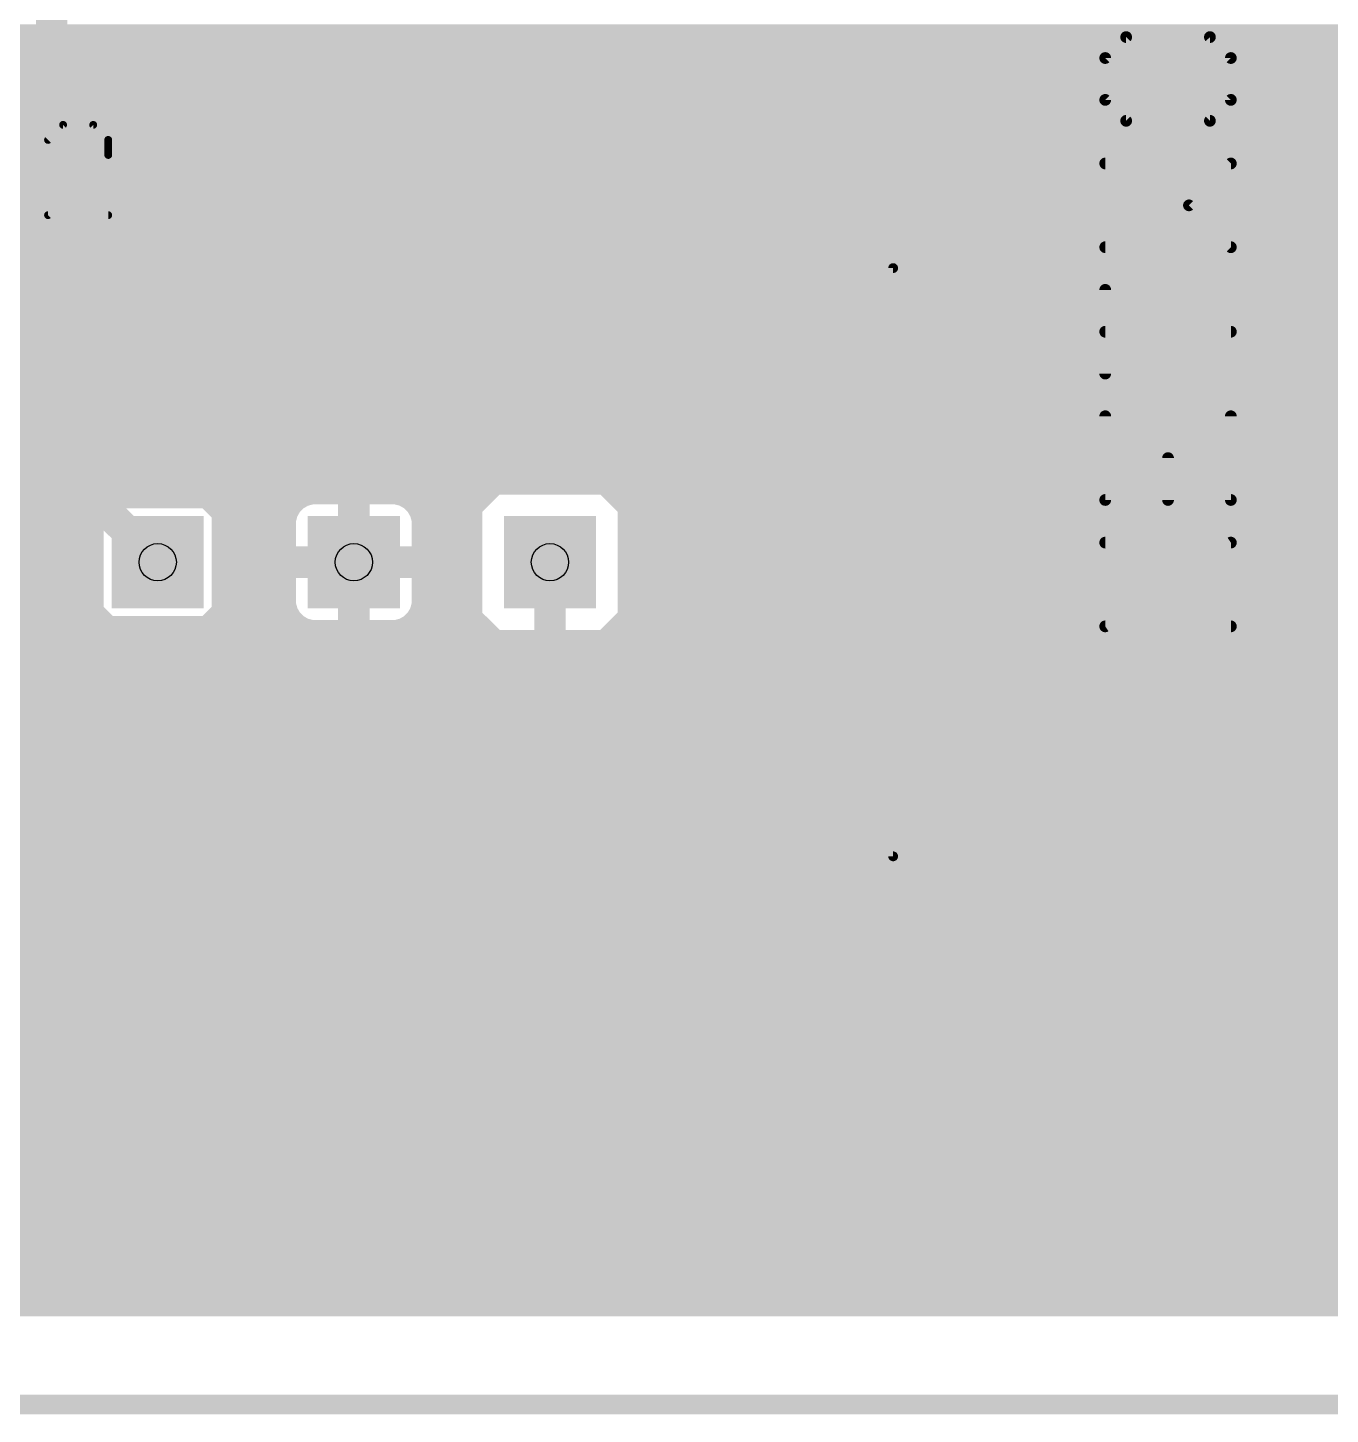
# Model space of a CAD drawing. Extents: x 0 to 10.8, y 0 to 6.1.
# Drawn here: x 9.498 to 10.163, y -0.013 to 0.694 of the extents above; entities that cross this region are included whole.
import ezdxf

# ---------------------------------------------------------------- set-up
doc = ezdxf.new("R2010")
doc.units = 0
for name, color, linetype in [('1', 22, 'CONTINUOUS'), ('116', 253, 'CONTINUOUS'), ('16', 175, 'CONTINUOUS'), ('17', 82, 'CONTINUOUS'), ('20', 7, 'CONTINUOUS'), ('21', 253, 'CONTINUOUS'), ('25', 253, 'CONTINUOUS'), ('29', 253, 'CONTINUOUS'), ('30', 253, 'CONTINUOUS'), ('44', 253, 'CONTINUOUS')]:
    doc.layers.add(name, color=color, linetype=linetype)

# ---------------------------------------------------------------- blocks, each defined once
blk = doc.blocks.new('SQUAREP')
blk.add_solid([(-0.5, -0.5), (0.5, -0.5), (-0.5, 0.5), (0.5, 0.5)])

msp = doc.modelspace()

# ---------------------------------------------------------------- linework, layer by layer
at = {"layer": '1', "const_width": 0.016}
for points in [[(9.510717, 0.509642), (9.510717, 1.000642)], [(9.510717, 0.688), (10.338858, 0.688)], [(9.510717, 0.672), (10.355425, 0.672)], [(9.510717, 0.656), (10.754087, 0.656)], [(9.510717, 0.64), (10.754087, 0.64)], [(9.510717, 0.624), (10.754087, 0.624)], [(9.510717, 0.608), (10.754087, 0.608)], [(9.510717, 0.592), (10.754087, 0.592)], [(9.510717, 0.576), (10.362449, 0.576)], [(9.510717, 0.56), (10.341701, 0.56)], [(9.510717, 0.544), (10.331921, 0.544)], [(9.510717, 0.528), (10.327724, 0.528)], [(9.510717, 0.512), (10.327618, 0.512)], [(9.563205, 0.45715), (9.510717, 0.509642)], [(9.48672, 0.499701), (9.564768, 0.421654)], [(9.524358, 0.496), (10.331657, 0.496)], [(9.466374, 0.486102), (9.529268, 0.423213)], [(9.540358, 0.48), (10.341236, 0.48)], [(9.556358, 0.464), (9.735591, 0.464)], [(9.642894, 0.45915), (9.638319, 0.457921)], [(9.664744, 0.45915), (9.642894, 0.45915)], [(9.664744, 0.421693), (9.664744, 0.45915)], [(9.664783, 0.45915), (9.664783, 0.421693)], [(9.686638, 0.45915), (9.664783, 0.45915)], [(9.691213, 0.457921), (9.686638, 0.45915)], [(9.73574, 0.46415), (9.722268, 0.450677)], [(9.793791, 0.46415), (9.73574, 0.46415)], [(9.807264, 0.450677), (9.793791, 0.46415)], [(9.793941, 0.464), (10.361201, 0.464)], [(9.590894, 0.45715), (9.563205, 0.45715)], [(9.600264, 0.44778), (9.590894, 0.45715)], [(9.630862, 0.452205), (9.628496, 0.448098)], [(9.634213, 0.455555), (9.630862, 0.452205)], [(9.638319, 0.457921), (9.634213, 0.455555)], [(9.695319, 0.455555), (9.691213, 0.457921)], [(9.698669, 0.452205), (9.695319, 0.455555)], [(9.701035, 0.448098), (9.698669, 0.452205)], [(9.22785, 0.448), (9.504476, 0.448)], [(9.600043, 0.448), (9.628472, 0.448)], [(9.600264, 0.395524), (9.600264, 0.44778)], [(9.628496, 0.448098), (9.627268, 0.443524)], [(9.664744, 0.448), (9.664783, 0.448)], [(9.702264, 0.443524), (9.701035, 0.448098)], [(9.701063, 0.448), (9.722268, 0.448)], [(9.722268, 0.450677), (9.722268, 0.392626)], [(9.807264, 0.392626), (9.807264, 0.450677)], [(9.807264, 0.448), (10.612193, 0.448)], [(9.627268, 0.443524), (9.627268, 0.421669)], [(9.702264, 0.421669), (9.702264, 0.443524)], [(9.22785, 0.432), (9.520476, 0.432)], [(9.600264, 0.432), (9.627268, 0.432)], [(9.664744, 0.432), (9.664783, 0.432)], [(9.702264, 0.432), (9.722268, 0.432)], [(9.807264, 0.432), (10.624209, 0.432)], [(9.529268, 0.423213), (9.529268, 0.395524)], [(9.627268, 0.421669), (9.664724, 0.421669)], [(9.664724, 0.42163), (9.627268, 0.42163)], [(9.627268, 0.42163), (9.627268, 0.39978)], [(9.664724, 0.421669), (9.664724, 0.42163)], [(9.664783, 0.421693), (9.664744, 0.421693)], [(9.664744, 0.384154), (9.664744, 0.42161)], [(9.664744, 0.42161), (9.664783, 0.42161)], [(9.664783, 0.42161), (9.664783, 0.384154)], [(9.664807, 0.42163), (9.664807, 0.421669)], [(9.664807, 0.421669), (9.702264, 0.421669)], [(9.702264, 0.42163), (9.664807, 0.42163)], [(9.702264, 0.39978), (9.702264, 0.42163)], [(9.764768, 0.421654), (9.764768, 0.17815)], [(9.22785, 0.416), (9.529268, 0.416)], [(9.600264, 0.416), (9.627268, 0.416)], [(9.664744, 0.416), (9.664783, 0.416)], [(9.702264, 0.416), (9.722268, 0.416)], [(9.807264, 0.416), (10.647531, 0.416)], [(9.22785, 0.4), (9.529268, 0.4)], [(9.529268, 0.395524), (9.538638, 0.386154)], [(9.590894, 0.386154), (9.600264, 0.395524)], [(9.600264, 0.4), (9.627268, 0.4)], [(9.627268, 0.39978), (9.628496, 0.395205)], [(9.628496, 0.395205), (9.630862, 0.391098)], [(9.664744, 0.4), (9.664783, 0.4)], [(9.698669, 0.391098), (9.701035, 0.395205)], [(9.701035, 0.395205), (9.702264, 0.39978)], [(9.702264, 0.4), (9.722268, 0.4)], [(9.807264, 0.4), (10.754087, 0.4)], [(9.630862, 0.391098), (9.634213, 0.387748)], [(9.695319, 0.387748), (9.698669, 0.391098)], [(9.722268, 0.392626), (9.733768, 0.38113)], [(9.795764, 0.38113), (9.807264, 0.392626)], [(9.22785, 0.384), (9.730894, 0.384)], [(9.538638, 0.386154), (9.590894, 0.386154)], [(9.634213, 0.387748), (9.638319, 0.385382)], [(9.638319, 0.385382), (9.642894, 0.384154)], [(9.642894, 0.384154), (9.664744, 0.384154)], [(9.664783, 0.384154), (9.686638, 0.384154)], [(9.686638, 0.384154), (9.691213, 0.385382)], [(9.691213, 0.385382), (9.695319, 0.387748)], [(9.733768, 0.38113), (9.733768, 0.190988)], [(9.795764, 0.184315), (9.795764, 0.38113)], [(9.798634, 0.384), (10.754087, 0.384)], [(9.22785, 0.368), (9.733768, 0.368)], [(9.795764, 0.368), (10.754087, 0.368)], [(9.22785, 0.352), (9.733768, 0.352)], [(9.795764, 0.352), (10.754087, 0.352)], [(9.22785, 0.336), (9.733768, 0.336)], [(9.795764, 0.336), (10.754087, 0.336)], [(9.22785, 0.32), (9.733768, 0.32)], [(9.795764, 0.32), (10.754087, 0.32)], [(9.22785, 0.304), (9.733768, 0.304)], [(9.795764, 0.304), (10.610575, 0.304)], [(9.22785, 0.288), (9.733768, 0.288)], [(9.795764, 0.288), (10.572724, 0.288)], [(9.22785, 0.272), (9.733768, 0.272)], [(9.795764, 0.272), (10.551909, 0.272)], [(9.236657, 0.256), (9.733768, 0.256)], [(9.795764, 0.256), (10.536193, 0.256)], [(9.252657, 0.24), (9.733768, 0.24)], [(9.795764, 0.24), (10.526953, 0.24)], [(9.268657, 0.224), (9.733768, 0.224)], [(9.795764, 0.224), (10.518441, 0.224)], [(9.284657, 0.208), (9.733768, 0.208)], [(9.795764, 0.208), (10.514154, 0.208)], [(9.300657, 0.192), (9.733768, 0.192)], [(9.733768, 0.190988), (9.684012, 0.141232)], [(9.795764, 0.192), (10.51, 0.192)], [(9.795764, 0.17198), (9.795764, 0.184315)], [(9.316657, 0.176), (9.71878, 0.176)], [(9.764768, 0.17815), (9.696854, 0.110236)], [(9.795764, 0.176), (10.51, 0.176)], [(9.791043, 0.160587), (9.795764, 0.17198)], [(9.332657, 0.16), (9.70278, 0.16)], [(9.72313, 0.092673), (9.791043, 0.160587)], [(9.790457, 0.16), (10.51, 0.16)], [(9.348657, 0.144), (9.68678, 0.144)], [(9.684012, 0.141232), (9.351425, 0.141232)], [(9.774457, 0.144), (10.51361, 0.144)], [(9.758457, 0.128), (10.517898, 0.128)], [(9.696854, 0.110236), (9.338587, 0.110236)], [(9.742457, 0.112), (10.525791, 0.112)], [(9.714413, 0.083957), (9.72313, 0.092673)], [(9.726457, 0.096), (10.535031, 0.096)], [(9.70302, 0.079236), (9.714413, 0.083957)], [(9.332417, 0.079236), (9.70302, 0.079236)], [(9.704862, 0.08), (10.549906, 0.08)], [(0.23974, 0.064), (10.569252, 0.064)], [(10.61385, 0.045122), (0.195146, 0.045122)], [(0.205894, 0.048), (10.603098, 0.048)]]:
    msp.add_lwpolyline(points, dxfattribs=at)
at = {"layer": '1', "const_width": 0.008}
for points in [[(9.510717, 0.692, 1), (9.510717, 0.684)], [(9.510717, 0.676, 1), (9.510717, 0.668)], [(9.510717, 0.66, 1), (9.510717, 0.652)], [(9.510717, 0.644, 1), (9.510717, 0.636)], [(9.510717, 0.628, 1), (9.510717, 0.62)], [(9.510717, 0.612, 1), (9.510717, 0.604)], [(9.510717, 0.596, 1), (9.510717, 0.588)], [(9.510717, 0.58, 1), (9.510717, 0.572)], [(9.510717, 0.564, 1), (9.510717, 0.556)], [(9.510717, 0.548, 1), (9.510717, 0.54)], [(9.510717, 0.532, 1), (9.510717, 0.524)], [(9.513545, 0.51247, 1), (9.507888, 0.506813)], [(9.510717, 0.516, 1), (9.510717, 0.508)], [(9.506717, 0.509642, 1), (9.514717, 0.509642)], [(9.524358, 0.5, 1), (9.524358, 0.492)], [(9.540358, 0.484, 1), (9.540358, 0.476)], [(9.556358, 0.468, 1), (9.556358, 0.46)], [(9.642894, 0.46315, 1), (9.642894, 0.45515)], [(9.643931, 0.455286, 1), (9.641856, 0.463013)], [(9.668744, 0.45915, 1), (9.660744, 0.45915)], [(9.668783, 0.45915, 1), (9.660783, 0.45915)], [(9.664783, 0.46315, 1), (9.664783, 0.45515)], [(9.664744, 0.45515, 1), (9.664744, 0.46315)], [(9.687675, 0.463013, 1), (9.685601, 0.455286)], [(9.686638, 0.45515, 1), (9.686638, 0.46315)], [(9.73574, 0.46815, 1), (9.73574, 0.46015)], [(9.738569, 0.461321, 1), (9.732912, 0.466978)], [(9.735591, 0.46, 1), (9.735591, 0.468)], [(9.79662, 0.466978, 1), (9.790963, 0.461321)], [(9.793941, 0.468, 1), (9.793941, 0.46)], [(9.793791, 0.46015, 1), (9.793791, 0.46815)], [(9.563205, 0.46115, 1), (9.563205, 0.45315)], [(9.560376, 0.454321, 1), (9.566033, 0.459978)], [(9.593722, 0.459978, 1), (9.588065, 0.454321)], [(9.590894, 0.45315, 1), (9.590894, 0.46115)], [(9.634328, 0.450208, 1), (9.627396, 0.454202)], [(9.632216, 0.459021, 1), (9.63621, 0.452089)], [(9.637041, 0.452727, 1), (9.631384, 0.458384)], [(9.637282, 0.461784, 1), (9.639356, 0.454058)], [(9.640316, 0.454455, 1), (9.636322, 0.461387)], [(9.69321, 0.461387, 1), (9.689216, 0.454455)], [(9.690175, 0.454058, 1), (9.69225, 0.461784)], [(9.698147, 0.458384, 1), (9.69249, 0.452727)], [(9.693322, 0.452089, 1), (9.697316, 0.459021)], [(9.702135, 0.454202, 1), (9.695203, 0.450208)], [(9.504476, 0.444, 1), (9.504476, 0.452)], [(9.600043, 0.452, 1), (9.600043, 0.444)], [(9.604264, 0.44778, 1), (9.596264, 0.44778)], [(9.597435, 0.444951, 1), (9.603092, 0.450608)], [(9.62503, 0.450095, 1), (9.631962, 0.446101)], [(9.632359, 0.447061, 1), (9.624633, 0.449136)], [(9.628034, 0.455033, 1), (9.633691, 0.449376)], [(9.628472, 0.444, 1), (9.628472, 0.452)], [(9.664744, 0.452, 1), (9.664744, 0.444)], [(9.664783, 0.444, 1), (9.664783, 0.452)], [(9.695841, 0.449376, 1), (9.701498, 0.455033)], [(9.704899, 0.449136, 1), (9.697172, 0.447061)], [(9.701063, 0.452, 1), (9.701063, 0.444)], [(9.69757, 0.446101, 1), (9.704501, 0.450095)], [(9.719439, 0.453506, 1), (9.725096, 0.447849)], [(9.726268, 0.450677, 1), (9.718268, 0.450677)], [(9.722268, 0.444, 1), (9.722268, 0.452)], [(9.811264, 0.450677, 1), (9.803264, 0.450677)], [(9.807264, 0.452, 1), (9.807264, 0.444)], [(9.804435, 0.447849, 1), (9.810092, 0.453506)], [(9.631268, 0.443524, 1), (9.623268, 0.443524)], [(9.623405, 0.444561, 1), (9.631131, 0.442486)], [(9.706264, 0.443524, 1), (9.698264, 0.443524)], [(9.698401, 0.442486, 1), (9.706127, 0.444561)], [(9.520476, 0.428, 1), (9.520476, 0.436)], [(9.600264, 0.436, 1), (9.600264, 0.428)], [(9.627268, 0.428, 1), (9.627268, 0.436)], [(9.664744, 0.436, 1), (9.664744, 0.428)], [(9.664783, 0.428, 1), (9.664783, 0.436)], [(9.702264, 0.436, 1), (9.702264, 0.428)], [(9.722268, 0.428, 1), (9.722268, 0.436)], [(9.807264, 0.436, 1), (9.807264, 0.428)], [(9.533268, 0.423213, 1), (9.525268, 0.423213)], [(9.526439, 0.420384, 1), (9.532096, 0.426041)], [(9.561939, 0.418825, 1), (9.567596, 0.424482)], [(9.627268, 0.425669, 1), (9.627268, 0.417669)], [(9.627268, 0.42563, 1), (9.627268, 0.41763)], [(9.631268, 0.42163, 1), (9.623268, 0.42163)], [(9.623268, 0.421669, 1), (9.631268, 0.421669)], [(9.668724, 0.421669, 1), (9.660724, 0.421669)], [(9.660724, 0.42163, 1), (9.668724, 0.42163)], [(9.664744, 0.425693, 1), (9.664744, 0.417693)], [(9.668744, 0.42161, 1), (9.660744, 0.42161)], [(9.664744, 0.42561, 1), (9.664744, 0.41761)], [(9.660744, 0.421693, 1), (9.668744, 0.421693)], [(9.668783, 0.42161, 1), (9.660783, 0.42161)], [(9.660783, 0.421693, 1), (9.668783, 0.421693)], [(9.668807, 0.421669, 1), (9.660807, 0.421669)], [(9.664807, 0.425669, 1), (9.664807, 0.417669)], [(9.664807, 0.42563, 1), (9.664807, 0.41763)], [(9.660807, 0.42163, 1), (9.668807, 0.42163)], [(9.664724, 0.417669, 1), (9.664724, 0.425669)], [(9.664724, 0.41763, 1), (9.664724, 0.42563)], [(9.664783, 0.417693, 1), (9.664783, 0.425693)], [(9.664783, 0.41761, 1), (9.664783, 0.42561)], [(9.706264, 0.42163, 1), (9.698264, 0.42163)], [(9.698264, 0.421669, 1), (9.706264, 0.421669)], [(9.702264, 0.417669, 1), (9.702264, 0.425669)], [(9.702264, 0.41763, 1), (9.702264, 0.42563)], [(9.768768, 0.421654, 1), (9.760768, 0.421654)], [(9.529268, 0.412, 1), (9.529268, 0.42)], [(9.600264, 0.42, 1), (9.600264, 0.412)], [(9.627268, 0.412, 1), (9.627268, 0.42)], [(9.664744, 0.42, 1), (9.664744, 0.412)], [(9.664783, 0.412, 1), (9.664783, 0.42)], [(9.702264, 0.42, 1), (9.702264, 0.412)], [(9.722268, 0.412, 1), (9.722268, 0.42)], [(9.807264, 0.42, 1), (9.807264, 0.412)], [(9.532096, 0.398352, 1), (9.526439, 0.392695)], [(9.529268, 0.396, 1), (9.529268, 0.404)], [(9.600264, 0.404, 1), (9.600264, 0.396)], [(9.603092, 0.392695, 1), (9.597435, 0.398352)], [(9.631131, 0.400817, 1), (9.623405, 0.398742)], [(9.623268, 0.39978, 1), (9.631268, 0.39978)], [(9.631962, 0.397202, 1), (9.62503, 0.393208)], [(9.627268, 0.396, 1), (9.627268, 0.404)], [(9.664744, 0.404, 1), (9.664744, 0.396)], [(9.664783, 0.396, 1), (9.664783, 0.404)], [(9.704501, 0.393208, 1), (9.69757, 0.397202)], [(9.702264, 0.404, 1), (9.702264, 0.396)], [(9.698264, 0.39978, 1), (9.706264, 0.39978)], [(9.706127, 0.398742, 1), (9.698401, 0.400817)], [(9.722268, 0.396, 1), (9.722268, 0.404)], [(9.807264, 0.404, 1), (9.807264, 0.396)], [(9.525268, 0.395524, 1), (9.533268, 0.395524)], [(9.596264, 0.395524, 1), (9.604264, 0.395524)], [(9.624633, 0.394167, 1), (9.632359, 0.396242)], [(9.633691, 0.393927, 1), (9.628034, 0.38827)], [(9.627396, 0.389101, 1), (9.634328, 0.393095)], [(9.695203, 0.393095, 1), (9.702135, 0.389101)], [(9.701498, 0.38827, 1), (9.695841, 0.393927)], [(9.697172, 0.396242, 1), (9.704899, 0.394167)], [(9.725096, 0.395455, 1), (9.71944, 0.389797)], [(9.718268, 0.392626, 1), (9.726268, 0.392626)], [(9.803264, 0.392626, 1), (9.811264, 0.392626)], [(9.810092, 0.389797, 1), (9.804436, 0.395455)], [(9.538638, 0.390154, 1), (9.538638, 0.382154)], [(9.535809, 0.383325, 1), (9.541466, 0.388982)], [(9.588065, 0.388982, 1), (9.593722, 0.383325)], [(9.590894, 0.382154, 1), (9.590894, 0.390154)], [(9.63621, 0.391214, 1), (9.632216, 0.384282)], [(9.631384, 0.38492, 1), (9.637041, 0.390576)], [(9.639356, 0.389245, 1), (9.637282, 0.381519)], [(9.636322, 0.381916, 1), (9.640316, 0.388848)], [(9.642894, 0.388154, 1), (9.642894, 0.380154)], [(9.641856, 0.38029, 1), (9.643931, 0.388017)], [(9.664783, 0.388154, 1), (9.664783, 0.380154)], [(9.664744, 0.380154, 1), (9.664744, 0.388154)], [(9.685601, 0.388017, 1), (9.687675, 0.38029)], [(9.686638, 0.380154, 1), (9.686638, 0.388154)], [(9.689216, 0.388848, 1), (9.69321, 0.381916)], [(9.69225, 0.381519, 1), (9.690175, 0.389245)], [(9.69249, 0.390576, 1), (9.698147, 0.38492)], [(9.697316, 0.384282, 1), (9.693322, 0.391214)], [(9.737768, 0.38113, 1), (9.729768, 0.38113)], [(9.730894, 0.38, 1), (9.730894, 0.388)], [(9.799764, 0.38113, 1), (9.791764, 0.38113)], [(9.798634, 0.388, 1), (9.798634, 0.38)], [(9.660744, 0.384154, 1), (9.668744, 0.384154)], [(9.660783, 0.384154, 1), (9.668783, 0.384154)], [(9.73094, 0.378301, 1), (9.736596, 0.383959)], [(9.792936, 0.383959, 1), (9.798592, 0.378301)], [(9.733768, 0.364, 1), (9.733768, 0.372)], [(9.795764, 0.372, 1), (9.795764, 0.364)], [(9.733768, 0.348, 1), (9.733768, 0.356)], [(9.795764, 0.356, 1), (9.795764, 0.348)], [(9.733768, 0.332, 1), (9.733768, 0.34)], [(9.795764, 0.34, 1), (9.795764, 0.332)], [(9.733768, 0.316, 1), (9.733768, 0.324)], [(9.795764, 0.324, 1), (9.795764, 0.316)], [(9.733768, 0.3, 1), (9.733768, 0.308)], [(9.795764, 0.308, 1), (9.795764, 0.3)], [(9.733768, 0.284, 1), (9.733768, 0.292)], [(9.795764, 0.292, 1), (9.795764, 0.284)], [(9.733768, 0.268, 1), (9.733768, 0.276)], [(9.795764, 0.276, 1), (9.795764, 0.268)], [(9.733768, 0.252, 1), (9.733768, 0.26)], [(9.795764, 0.26, 1), (9.795764, 0.252)], [(9.733768, 0.236, 1), (9.733768, 0.244)], [(9.795764, 0.244, 1), (9.795764, 0.236)], [(9.733768, 0.22, 1), (9.733768, 0.228)], [(9.795764, 0.228, 1), (9.795764, 0.22)], [(9.733768, 0.204, 1), (9.733768, 0.212)], [(9.795764, 0.212, 1), (9.795764, 0.204)], [(9.736596, 0.18816, 1), (9.730939, 0.193817)], [(9.733768, 0.188, 1), (9.733768, 0.196)], [(9.795764, 0.196, 1), (9.795764, 0.188)], [(9.729768, 0.190988, 1), (9.737768, 0.190988)], [(9.799764, 0.184315, 1), (9.791764, 0.184315)], [(9.71878, 0.172, 1), (9.71878, 0.18)], [(9.767596, 0.175321, 1), (9.761939, 0.180978)], [(9.791764, 0.184315, 1), (9.799764, 0.184315)], [(9.795764, 0.18, 1), (9.795764, 0.172)], [(9.760768, 0.17815, 1), (9.768768, 0.17815)], [(9.799459, 0.170449, 1), (9.792068, 0.173511)], [(9.791764, 0.17198, 1), (9.799764, 0.17198)], [(9.70278, 0.156, 1), (9.70278, 0.164)], [(9.790457, 0.164, 1), (9.790457, 0.156)], [(9.787348, 0.162118, 1), (9.794739, 0.159056)], [(9.793872, 0.157758, 1), (9.788215, 0.163415)], [(9.684012, 0.137232, 1), (9.684012, 0.145232)], [(9.68678, 0.14, 1), (9.68678, 0.148)], [(9.774457, 0.148, 1), (9.774457, 0.14)], [(9.681183, 0.144061, 1), (9.68684, 0.138404)], [(9.758457, 0.132, 1), (9.758457, 0.124)], [(9.694026, 0.113065, 1), (9.699683, 0.107408)], [(9.696854, 0.106236, 1), (9.696854, 0.114236)], [(9.742457, 0.116, 1), (9.742457, 0.108)], [(9.720301, 0.095502, 1), (9.725958, 0.089845)], [(9.725958, 0.089845, 1), (9.720301, 0.095502)], [(9.726457, 0.1, 1), (9.726457, 0.092)], [(9.715944, 0.080261, 1), (9.712882, 0.087652)], [(9.701489, 0.082932, 1), (9.704551, 0.075541)], [(9.704862, 0.084, 1), (9.704862, 0.076)], [(9.70302, 0.075236, 1), (9.70302, 0.083236)], [(9.711585, 0.086785, 1), (9.717242, 0.081128)]]:
    msp.add_lwpolyline(points, format="xyb", dxfattribs=at)
at = {"layer": '116', "const_width": 0.005551}
for points in [[(9.564764, 0.412953, 1), (9.564764, 0.430354, 1), (9.564764, 0.412953)], [(9.664764, 0.412953, 1), (9.664764, 0.430354, 1), (9.664764, 0.412953)], [(9.764764, 0.412953, 1), (9.764764, 0.430354, 1), (9.764764, 0.412953)]]:
    msp.add_lwpolyline(points, format="xyb", dxfattribs=at)
at = {"layer": '16', "const_width": 0.016}
for points in [[(9.029161, 0.688), (10.338858, 0.688)], [(9.05663, 0.672), (10.355425, 0.672)], [(9.071327, 0.656), (10.754087, 0.656)], [(9.077953, 0.64), (10.754087, 0.64)], [(9.082122, 0.624), (10.754087, 0.624)], [(9.082122, 0.608), (10.754087, 0.608)], [(9.079098, 0.592), (10.754087, 0.592)], [(9.072472, 0.576), (10.362449, 0.576)], [(9.059406, 0.56), (10.341701, 0.56)], [(9.035858, 0.544), (10.331921, 0.544)], [(2.406004, 0.528), (10.327724, 0.528)], [(2.404803, 0.512), (10.327618, 0.512)], [(2.39789, 0.496), (10.331657, 0.496)], [(2.381449, 0.48), (10.341236, 0.48)], [(3.551571, 0.464), (9.735591, 0.464)], [(9.642894, 0.45915), (9.638319, 0.457921)], [(9.664744, 0.45915), (9.642894, 0.45915)], [(9.664744, 0.421693), (9.664744, 0.45915)], [(9.664783, 0.45915), (9.664783, 0.421693)], [(9.686638, 0.45915), (9.664783, 0.45915)], [(9.691213, 0.457921), (9.686638, 0.45915)], [(9.73574, 0.46415), (9.722268, 0.450677)], [(9.793791, 0.46415), (9.73574, 0.46415)], [(9.807264, 0.450677), (9.793791, 0.46415)], [(9.793941, 0.464), (10.361201, 0.464)], [(9.538638, 0.45715), (9.529268, 0.44778)], [(9.590894, 0.45715), (9.538638, 0.45715)], [(9.600264, 0.44778), (9.590894, 0.45715)], [(9.630862, 0.452205), (9.628496, 0.448098)], [(9.634213, 0.455555), (9.630862, 0.452205)], [(9.638319, 0.457921), (9.634213, 0.455555)], [(9.695319, 0.455555), (9.691213, 0.457921)], [(9.698669, 0.452205), (9.695319, 0.455555)], [(9.701035, 0.448098), (9.698669, 0.452205)], [(3.571665, 0.448), (9.529488, 0.448)], [(9.529268, 0.44778), (9.529268, 0.395524)], [(9.600043, 0.448), (9.628472, 0.448)], [(9.600264, 0.395524), (9.600264, 0.44778)], [(9.628496, 0.448098), (9.627268, 0.443524)], [(9.664744, 0.448), (9.664783, 0.448)], [(9.702264, 0.443524), (9.701035, 0.448098)], [(9.701063, 0.448), (9.722268, 0.448)], [(9.722268, 0.450677), (9.722268, 0.392626)], [(9.807264, 0.392626), (9.807264, 0.450677)], [(9.807264, 0.448), (10.612193, 0.448)], [(9.627268, 0.443524), (9.627268, 0.421669)], [(9.702264, 0.421669), (9.702264, 0.443524)], [(9.030886, 0.432), (9.529268, 0.432)], [(9.600264, 0.432), (9.627268, 0.432)], [(9.664744, 0.432), (9.664783, 0.432)], [(9.702264, 0.432), (9.722268, 0.432)], [(9.807264, 0.432), (10.624209, 0.432)], [(9.627268, 0.421669), (9.664724, 0.421669)], [(9.664724, 0.42163), (9.627268, 0.42163)], [(9.627268, 0.42163), (9.627268, 0.39978)], [(9.664724, 0.421669), (9.664724, 0.42163)], [(9.664783, 0.421693), (9.664744, 0.421693)], [(9.664744, 0.384154), (9.664744, 0.42161)], [(9.664744, 0.42161), (9.664783, 0.42161)], [(9.664783, 0.42161), (9.664783, 0.384154)], [(9.664807, 0.42163), (9.664807, 0.421669)], [(9.664807, 0.421669), (9.702264, 0.421669)], [(9.702264, 0.42163), (9.664807, 0.42163)], [(9.702264, 0.39978), (9.702264, 0.42163)], [(9.067031, 0.416), (9.529268, 0.416)], [(9.600264, 0.416), (9.627268, 0.416)], [(9.664744, 0.416), (9.664783, 0.416)], [(9.702264, 0.416), (9.722268, 0.416)], [(9.807264, 0.416), (10.647531, 0.416)], [(9.084764, 0.4), (9.529268, 0.4)], [(9.529268, 0.395524), (9.538638, 0.386154)], [(9.590894, 0.386154), (9.600264, 0.395524)], [(9.600264, 0.4), (9.627268, 0.4)], [(9.627268, 0.39978), (9.628496, 0.395205)], [(9.628496, 0.395205), (9.630862, 0.391098)], [(9.664744, 0.4), (9.664783, 0.4)], [(9.698669, 0.391098), (9.701035, 0.395205)], [(9.701035, 0.395205), (9.702264, 0.39978)], [(9.702264, 0.4), (9.722268, 0.4)], [(9.807264, 0.4), (10.754087, 0.4)], [(9.630862, 0.391098), (9.634213, 0.387748)], [(9.695319, 0.387748), (9.698669, 0.391098)], [(9.722268, 0.392626), (9.73574, 0.379154)], [(9.793791, 0.379154), (9.807264, 0.392626)], [(9.096701, 0.384), (9.730894, 0.384)], [(9.538638, 0.386154), (9.590894, 0.386154)], [(9.634213, 0.387748), (9.638319, 0.385382)], [(9.638319, 0.385382), (9.642894, 0.384154)], [(9.642894, 0.384154), (9.664744, 0.384154)], [(9.664783, 0.384154), (9.686638, 0.384154)], [(9.686638, 0.384154), (9.691213, 0.385382)], [(9.691213, 0.385382), (9.695319, 0.387748)], [(9.798638, 0.384), (10.754087, 0.384)], [(9.73574, 0.379154), (9.793791, 0.379154)], [(9.105594, 0.368), (10.754087, 0.368)], [(9.109882, 0.352), (10.754087, 0.352)], [(9.112622, 0.336), (10.754087, 0.336)], [(9.112622, 0.32), (10.754087, 0.32)], [(9.110087, 0.304), (10.610575, 0.304)], [(9.105799, 0.288), (10.572724, 0.288)], [(9.097142, 0.272), (10.551909, 0.272)], [(9.085539, 0.256), (10.536193, 0.256)], [(9.068374, 0.24), (10.526953, 0.24)], [(9.033776, 0.224), (10.518441, 0.224)], [(1.215079, 0.208), (10.514154, 0.208)], [(1.17602, 0.192), (10.51, 0.192)], [(0.298996, 0.176), (10.51, 0.176)], [(0.298996, 0.16), (10.51, 0.16)], [(0.295382, 0.144), (10.51361, 0.144)], [(0.291094, 0.128), (10.517898, 0.128)], [(0.283201, 0.112), (10.525791, 0.112)], [(0.273961, 0.096), (10.535031, 0.096)], [(0.259091, 0.08), (10.549906, 0.08)], [(0.23974, 0.064), (10.569252, 0.064)], [(10.61385, 0.045122), (0.195146, 0.045122)], [(0.205894, 0.048), (10.603098, 0.048)]]:
    msp.add_lwpolyline(points, dxfattribs=at)
at = {"layer": '16', "const_width": 0.008}
for points in [[(9.642894, 0.46315, 1), (9.642894, 0.45515)], [(9.643931, 0.455286, 1), (9.641856, 0.463013)], [(9.668744, 0.45915, 1), (9.660744, 0.45915)], [(9.668783, 0.45915, 1), (9.660783, 0.45915)], [(9.664783, 0.46315, 1), (9.664783, 0.45515)], [(9.664744, 0.45515, 1), (9.664744, 0.46315)], [(9.687675, 0.463013, 1), (9.685601, 0.455286)], [(9.686638, 0.45515, 1), (9.686638, 0.46315)], [(9.73574, 0.46815, 1), (9.73574, 0.46015)], [(9.738569, 0.461321, 1), (9.732912, 0.466978)], [(9.735591, 0.46, 1), (9.735591, 0.468)], [(9.79662, 0.466978, 1), (9.790963, 0.461321)], [(9.793941, 0.468, 1), (9.793941, 0.46)], [(9.793791, 0.46015, 1), (9.793791, 0.46815)], [(9.538638, 0.46115, 1), (9.538638, 0.45315)], [(9.541466, 0.454321, 1), (9.535809, 0.459978)], [(9.593722, 0.459978, 1), (9.588065, 0.454321)], [(9.590894, 0.45315, 1), (9.590894, 0.46115)], [(9.634328, 0.450208, 1), (9.627396, 0.454202)], [(9.632216, 0.459021, 1), (9.63621, 0.452089)], [(9.637041, 0.452727, 1), (9.631384, 0.458384)], [(9.637282, 0.461784, 1), (9.639356, 0.454058)], [(9.640316, 0.454455, 1), (9.636322, 0.461387)], [(9.69321, 0.461387, 1), (9.689216, 0.454455)], [(9.690175, 0.454058, 1), (9.69225, 0.461784)], [(9.698147, 0.458384, 1), (9.69249, 0.452727)], [(9.693322, 0.452089, 1), (9.697316, 0.459021)], [(9.702135, 0.454202, 1), (9.695203, 0.450208)], [(9.526439, 0.450608, 1), (9.532096, 0.444951)], [(9.533268, 0.44778, 1), (9.525268, 0.44778)], [(9.529488, 0.444, 1), (9.529488, 0.452)], [(9.600043, 0.452, 1), (9.600043, 0.444)], [(9.604264, 0.44778, 1), (9.596264, 0.44778)], [(9.597435, 0.444951, 1), (9.603092, 0.450608)], [(9.62503, 0.450095, 1), (9.631962, 0.446101)], [(9.632359, 0.447061, 1), (9.624633, 0.449136)], [(9.628034, 0.455033, 1), (9.633691, 0.449376)], [(9.628472, 0.444, 1), (9.628472, 0.452)], [(9.664744, 0.452, 1), (9.664744, 0.444)], [(9.664783, 0.444, 1), (9.664783, 0.452)], [(9.695841, 0.449376, 1), (9.701498, 0.455033)], [(9.704899, 0.449136, 1), (9.697172, 0.447061)], [(9.701063, 0.452, 1), (9.701063, 0.444)], [(9.69757, 0.446101, 1), (9.704501, 0.450095)], [(9.719439, 0.453506, 1), (9.725096, 0.447849)], [(9.726268, 0.450677, 1), (9.718268, 0.450677)], [(9.722268, 0.444, 1), (9.722268, 0.452)], [(9.811264, 0.450677, 1), (9.803264, 0.450677)], [(9.807264, 0.452, 1), (9.807264, 0.444)], [(9.804435, 0.447849, 1), (9.810092, 0.453506)], [(9.631268, 0.443524, 1), (9.623268, 0.443524)], [(9.623405, 0.444561, 1), (9.631131, 0.442486)], [(9.706264, 0.443524, 1), (9.698264, 0.443524)], [(9.698401, 0.442486, 1), (9.706127, 0.444561)], [(9.529268, 0.428, 1), (9.529268, 0.436)], [(9.600264, 0.436, 1), (9.600264, 0.428)], [(9.627268, 0.428, 1), (9.627268, 0.436)], [(9.664744, 0.436, 1), (9.664744, 0.428)], [(9.664783, 0.428, 1), (9.664783, 0.436)], [(9.702264, 0.436, 1), (9.702264, 0.428)], [(9.722268, 0.428, 1), (9.722268, 0.436)], [(9.807264, 0.436, 1), (9.807264, 0.428)], [(9.627268, 0.425669, 1), (9.627268, 0.417669)], [(9.627268, 0.42563, 1), (9.627268, 0.41763)], [(9.631268, 0.42163, 1), (9.623268, 0.42163)], [(9.623268, 0.421669, 1), (9.631268, 0.421669)], [(9.668724, 0.421669, 1), (9.660724, 0.421669)], [(9.660724, 0.42163, 1), (9.668724, 0.42163)], [(9.664744, 0.425693, 1), (9.664744, 0.417693)], [(9.668744, 0.42161, 1), (9.660744, 0.42161)], [(9.664744, 0.42561, 1), (9.664744, 0.41761)], [(9.660744, 0.421693, 1), (9.668744, 0.421693)], [(9.668783, 0.42161, 1), (9.660783, 0.42161)], [(9.660783, 0.421693, 1), (9.668783, 0.421693)], [(9.668807, 0.421669, 1), (9.660807, 0.421669)], [(9.664807, 0.425669, 1), (9.664807, 0.417669)], [(9.664807, 0.42563, 1), (9.664807, 0.41763)], [(9.660807, 0.42163, 1), (9.668807, 0.42163)], [(9.664724, 0.417669, 1), (9.664724, 0.425669)], [(9.664724, 0.41763, 1), (9.664724, 0.42563)], [(9.664783, 0.417693, 1), (9.664783, 0.425693)], [(9.664783, 0.41761, 1), (9.664783, 0.42561)], [(9.706264, 0.42163, 1), (9.698264, 0.42163)], [(9.698264, 0.421669, 1), (9.706264, 0.421669)], [(9.702264, 0.417669, 1), (9.702264, 0.425669)], [(9.702264, 0.41763, 1), (9.702264, 0.42563)], [(9.529268, 0.412, 1), (9.529268, 0.42)], [(9.600264, 0.42, 1), (9.600264, 0.412)], [(9.627268, 0.412, 1), (9.627268, 0.42)], [(9.664744, 0.42, 1), (9.664744, 0.412)], [(9.664783, 0.412, 1), (9.664783, 0.42)], [(9.702264, 0.42, 1), (9.702264, 0.412)], [(9.722268, 0.412, 1), (9.722268, 0.42)], [(9.807264, 0.42, 1), (9.807264, 0.412)], [(9.532096, 0.398352, 1), (9.526439, 0.392695)], [(9.529268, 0.396, 1), (9.529268, 0.404)], [(9.600264, 0.404, 1), (9.600264, 0.396)], [(9.603092, 0.392695, 1), (9.597435, 0.398352)], [(9.631131, 0.400817, 1), (9.623405, 0.398742)], [(9.623268, 0.39978, 1), (9.631268, 0.39978)], [(9.631962, 0.397202, 1), (9.62503, 0.393208)], [(9.627268, 0.396, 1), (9.627268, 0.404)], [(9.664744, 0.404, 1), (9.664744, 0.396)], [(9.664783, 0.396, 1), (9.664783, 0.404)], [(9.704501, 0.393208, 1), (9.69757, 0.397202)], [(9.702264, 0.404, 1), (9.702264, 0.396)], [(9.698264, 0.39978, 1), (9.706264, 0.39978)], [(9.706127, 0.398742, 1), (9.698401, 0.400817)], [(9.722268, 0.396, 1), (9.722268, 0.404)], [(9.807264, 0.404, 1), (9.807264, 0.396)], [(9.525268, 0.395524, 1), (9.533268, 0.395524)], [(9.596264, 0.395524, 1), (9.604264, 0.395524)], [(9.624633, 0.394167, 1), (9.632359, 0.396242)], [(9.633691, 0.393927, 1), (9.628034, 0.38827)], [(9.627396, 0.389101, 1), (9.634328, 0.393095)], [(9.695203, 0.393095, 1), (9.702135, 0.389101)], [(9.701498, 0.38827, 1), (9.695841, 0.393927)], [(9.697172, 0.396242, 1), (9.704899, 0.394167)], [(9.725096, 0.395454, 1), (9.719439, 0.389798)], [(9.718268, 0.392626, 1), (9.726268, 0.392626)], [(9.803264, 0.392626, 1), (9.811264, 0.392626)], [(9.810092, 0.389798, 1), (9.804435, 0.395454)], [(9.538638, 0.390154, 1), (9.538638, 0.382154)], [(9.535809, 0.383325, 1), (9.541466, 0.388982)], [(9.588065, 0.388982, 1), (9.593722, 0.383325)], [(9.590894, 0.382154, 1), (9.590894, 0.390154)], [(9.63621, 0.391214, 1), (9.632216, 0.384282)], [(9.631384, 0.38492, 1), (9.637041, 0.390576)], [(9.639356, 0.389245, 1), (9.637282, 0.381519)], [(9.636322, 0.381916, 1), (9.640316, 0.388848)], [(9.642894, 0.388154, 1), (9.642894, 0.380154)], [(9.641856, 0.38029, 1), (9.643931, 0.388017)], [(9.664783, 0.388154, 1), (9.664783, 0.380154)], [(9.664744, 0.380154, 1), (9.664744, 0.388154)], [(9.685601, 0.388017, 1), (9.687675, 0.38029)], [(9.686638, 0.380154, 1), (9.686638, 0.388154)], [(9.689216, 0.388848, 1), (9.69321, 0.381916)], [(9.69225, 0.381519, 1), (9.690175, 0.389245)], [(9.69249, 0.390576, 1), (9.698147, 0.38492)], [(9.697316, 0.384282, 1), (9.693322, 0.391214)], [(9.730894, 0.38, 1), (9.730894, 0.388)], [(9.798638, 0.388, 1), (9.798638, 0.38)], [(9.660744, 0.384154, 1), (9.668744, 0.384154)], [(9.660783, 0.384154, 1), (9.668783, 0.384154)], [(9.73574, 0.383154, 1), (9.73574, 0.375154)], [(9.732912, 0.376325, 1), (9.738569, 0.381982)], [(9.790963, 0.381982, 1), (9.79662, 0.376325)], [(9.793791, 0.375154, 1), (9.793791, 0.383154)]]:
    msp.add_lwpolyline(points, format="xyb", dxfattribs=at)
at = {"layer": '20', "const_width": 0.01}
msp.add_lwpolyline([(-0.000787, -0.007874), (10.807087, -0.007874)], dxfattribs=at)
at = {"layer": '21', "const_width": 0.005}
for points in [[(9.389768, 0.571654), (9.939768, 0.571654)], [(9.939768, 0.571654), (9.939768, 0.271654)], [(9.389768, 0.271654), (9.939768, 0.271654)]]:
    msp.add_lwpolyline(points, dxfattribs=at)
at = {"layer": '21', "const_width": 0.0025}
for points in [[(9.941018, 0.571654, 1), (9.938518, 0.571654)], [(9.939768, 0.570404, 1), (9.939768, 0.572904)], [(9.938518, 0.271654, 1), (9.941018, 0.271654)], [(9.939768, 0.270404, 1), (9.939768, 0.272904)]]:
    msp.add_lwpolyline(points, format="xyb", dxfattribs=at)
at = {"layer": '25'}
for points, const_width in [([(10.058587, 0.689457), (10.047913, 0.67878)], 0.006), ([(10.101291, 0.689457), (10.058587, 0.689457)], 0.006), ([(10.111965, 0.67878), (10.101291, 0.689457)], 0.006), ([(10.047913, 0.67878), (10.047913, 0.657429)], 0.006), ([(10.111965, 0.657429), (10.111965, 0.67878)], 0.006), ([(10.047913, 0.657429), (10.058587, 0.646756)], 0.006), ([(10.101291, 0.646756), (10.111965, 0.657429)], 0.006), ([(9.516508, 0.644689), (9.508839, 0.637016)], 0.004), ([(9.531854, 0.644689), (9.516508, 0.644689)], 0.004), ([(9.539528, 0.637016), (9.531854, 0.644689)], 0.004), ([(10.058587, 0.646756), (10.101291, 0.646756)], 0.006), ([(9.539528, 0.629343), (9.539528, 0.637016)], 0.004), ([(9.508839, 0.598654), (9.539528, 0.629343)], 0.004), ([(10.111965, 0.625004), (10.047913, 0.625004)], 0.006), ([(10.090614, 0.603654), (10.111965, 0.625004)], 0.006), ([(10.111965, 0.582303), (10.090614, 0.603654)], 0.006), ([(9.539528, 0.598654), (9.508839, 0.598654)], 0.004), ([(10.047913, 0.582303), (10.111965, 0.582303)], 0.006), ([(10.047913, 0.51785), (10.047913, 0.560551)], 0.006), ([(10.111965, 0.539201), (10.047913, 0.539201)], 0.006), ([(10.047913, 0.496098), (10.047913, 0.453398)], 0.006), ([(10.111965, 0.453398), (10.111965, 0.496098)], 0.006), ([(10.079941, 0.453398), (10.079941, 0.474748)], 0.006), ([(10.047913, 0.453398), (10.111965, 0.453398)], 0.006), ([(10.047913, 0.388945), (10.111965, 0.431646)], 0.006), ([(10.111965, 0.431646), (10.047913, 0.431646)], 0.006), ([(10.111965, 0.388945), (10.047913, 0.388945)], 0.006)]:
    msp.add_lwpolyline(points, dxfattribs=dict(at, const_width=const_width))
for points, const_width in [([(10.058587, 0.690957, 1), (10.058587, 0.687957)], 0.003), ([(10.059647, 0.688396, 1), (10.057526, 0.690517)], 0.003), ([(10.102352, 0.690517, 1), (10.10023, 0.688396)], 0.003), ([(10.101291, 0.687957, 1), (10.101291, 0.690957)], 0.003), ([(10.049413, 0.67878, 1), (10.046413, 0.67878)], 0.003), ([(10.046853, 0.67984, 1), (10.048974, 0.677719)], 0.003), ([(10.113465, 0.67878, 1), (10.110465, 0.67878)], 0.003), ([(10.110904, 0.677719, 1), (10.113025, 0.67984)], 0.003), ([(10.048974, 0.65849, 1), (10.046853, 0.656368)], 0.003), ([(10.046413, 0.657429, 1), (10.049413, 0.657429)], 0.003), ([(10.110465, 0.657429, 1), (10.113465, 0.657429)], 0.003), ([(10.113025, 0.656368, 1), (10.110904, 0.65849)], 0.003), ([(9.516508, 0.645689, 1), (9.516508, 0.643689)], 0.002), ([(9.517215, 0.643982, 1), (9.515801, 0.645396)], 0.002), ([(9.532561, 0.645396, 1), (9.531147, 0.643982)], 0.002), ([(9.531854, 0.643689, 1), (9.531854, 0.645689)], 0.002), ([(10.058587, 0.648256, 1), (10.058587, 0.645256)], 0.003), ([(10.057526, 0.645695, 1), (10.059647, 0.647817)], 0.003), ([(10.100231, 0.647817, 1), (10.102352, 0.645695)], 0.003), ([(10.101291, 0.645256, 1), (10.101291, 0.648256)], 0.003), ([(9.508131, 0.637723, 1), (9.509546, 0.636309)], 0.002), ([(9.540528, 0.637016, 1), (9.538528, 0.637016)], 0.002), ([(9.53882, 0.636309, 1), (9.540235, 0.637723)], 0.002), ([(9.538528, 0.629343, 1), (9.540528, 0.629343)], 0.002), ([(9.540235, 0.628635, 1), (9.53882, 0.63005)], 0.002), ([(10.047913, 0.626504, 1), (10.047913, 0.623504)], 0.003), ([(10.113025, 0.623943, 1), (10.110904, 0.626065)], 0.003), ([(10.111965, 0.623504, 1), (10.111965, 0.626504)], 0.003), ([(10.091675, 0.604714, 1), (10.089554, 0.602593)], 0.003), ([(10.089554, 0.604714, 1), (10.091675, 0.602593)], 0.003), ([(9.508131, 0.599361, 1), (9.509546, 0.597946)], 0.002), ([(9.508839, 0.599654, 1), (9.508839, 0.597654)], 0.002), ([(9.539528, 0.597654, 1), (9.539528, 0.599654)], 0.002), ([(10.047913, 0.583803, 1), (10.047913, 0.580803)], 0.003), ([(10.110904, 0.581242, 1), (10.113025, 0.583364)], 0.003), ([(10.111965, 0.580803, 1), (10.111965, 0.583803)], 0.003), ([(10.049413, 0.560551, 1), (10.046413, 0.560551)], 0.003), ([(10.047913, 0.540701, 1), (10.047913, 0.537701)], 0.003), ([(10.111965, 0.537701, 1), (10.111965, 0.540701)], 0.003), ([(10.046413, 0.51785, 1), (10.049413, 0.51785)], 0.003), ([(10.049413, 0.496098, 1), (10.046413, 0.496098)], 0.003), ([(10.113465, 0.496098, 1), (10.110465, 0.496098)], 0.003), ([(10.081441, 0.474748, 1), (10.078441, 0.474748)], 0.003), ([(10.047913, 0.454898, 1), (10.047913, 0.451898)], 0.003), ([(10.046413, 0.453398, 1), (10.049413, 0.453398)], 0.003), ([(10.078441, 0.453398, 1), (10.081441, 0.453398)], 0.003), ([(10.110465, 0.453398, 1), (10.113465, 0.453398)], 0.003), ([(10.111965, 0.451898, 1), (10.111965, 0.454898)], 0.003), ([(10.047913, 0.433146, 1), (10.047913, 0.430146)], 0.003), ([(10.112797, 0.430398, 1), (10.111133, 0.432894)], 0.003), ([(10.111965, 0.430146, 1), (10.111965, 0.433146)], 0.003), ([(10.047913, 0.390445, 1), (10.047913, 0.387445)], 0.003), ([(10.047081, 0.390193, 1), (10.048745, 0.387697)], 0.003), ([(10.111965, 0.387445, 1), (10.111965, 0.390445)], 0.003)]:
    msp.add_lwpolyline(points, format="xyb", dxfattribs=dict(at, const_width=const_width))
at = {"layer": '44'}
for centre in [(9.564768, 0.421654), (9.664768, 0.421654), (9.764768, 0.421654)]:
    msp.add_circle(centre, 0.0095, dxfattribs=at)

# ---------------------------------------------------------------- block references
at = {"layer": '17', "xscale": 0.039, "yscale": 0.039}
for p in [(9.564768, 0.421654), (9.564768, 0.421654), (9.664768, 0.421654), (9.664768, 0.421654), (9.764768, 0.421654), (9.764768, 0.421654)]:
    msp.add_blockref('SQUAREP', p, dxfattribs=at)
at = {"layer": '29', "xscale": 0.047, "yscale": 0.047}
for p in [(9.564768, 0.421654), (9.664768, 0.421654), (9.764768, 0.421654)]:
    msp.add_blockref('SQUAREP', p, dxfattribs=at)
at = {"layer": '30', "xscale": 0.047, "yscale": 0.047}
for p in [(9.564768, 0.421654), (9.664768, 0.421654), (9.764768, 0.421654)]:
    msp.add_blockref('SQUAREP', p, dxfattribs=at)

doc.saveas('drawing.dxf')
